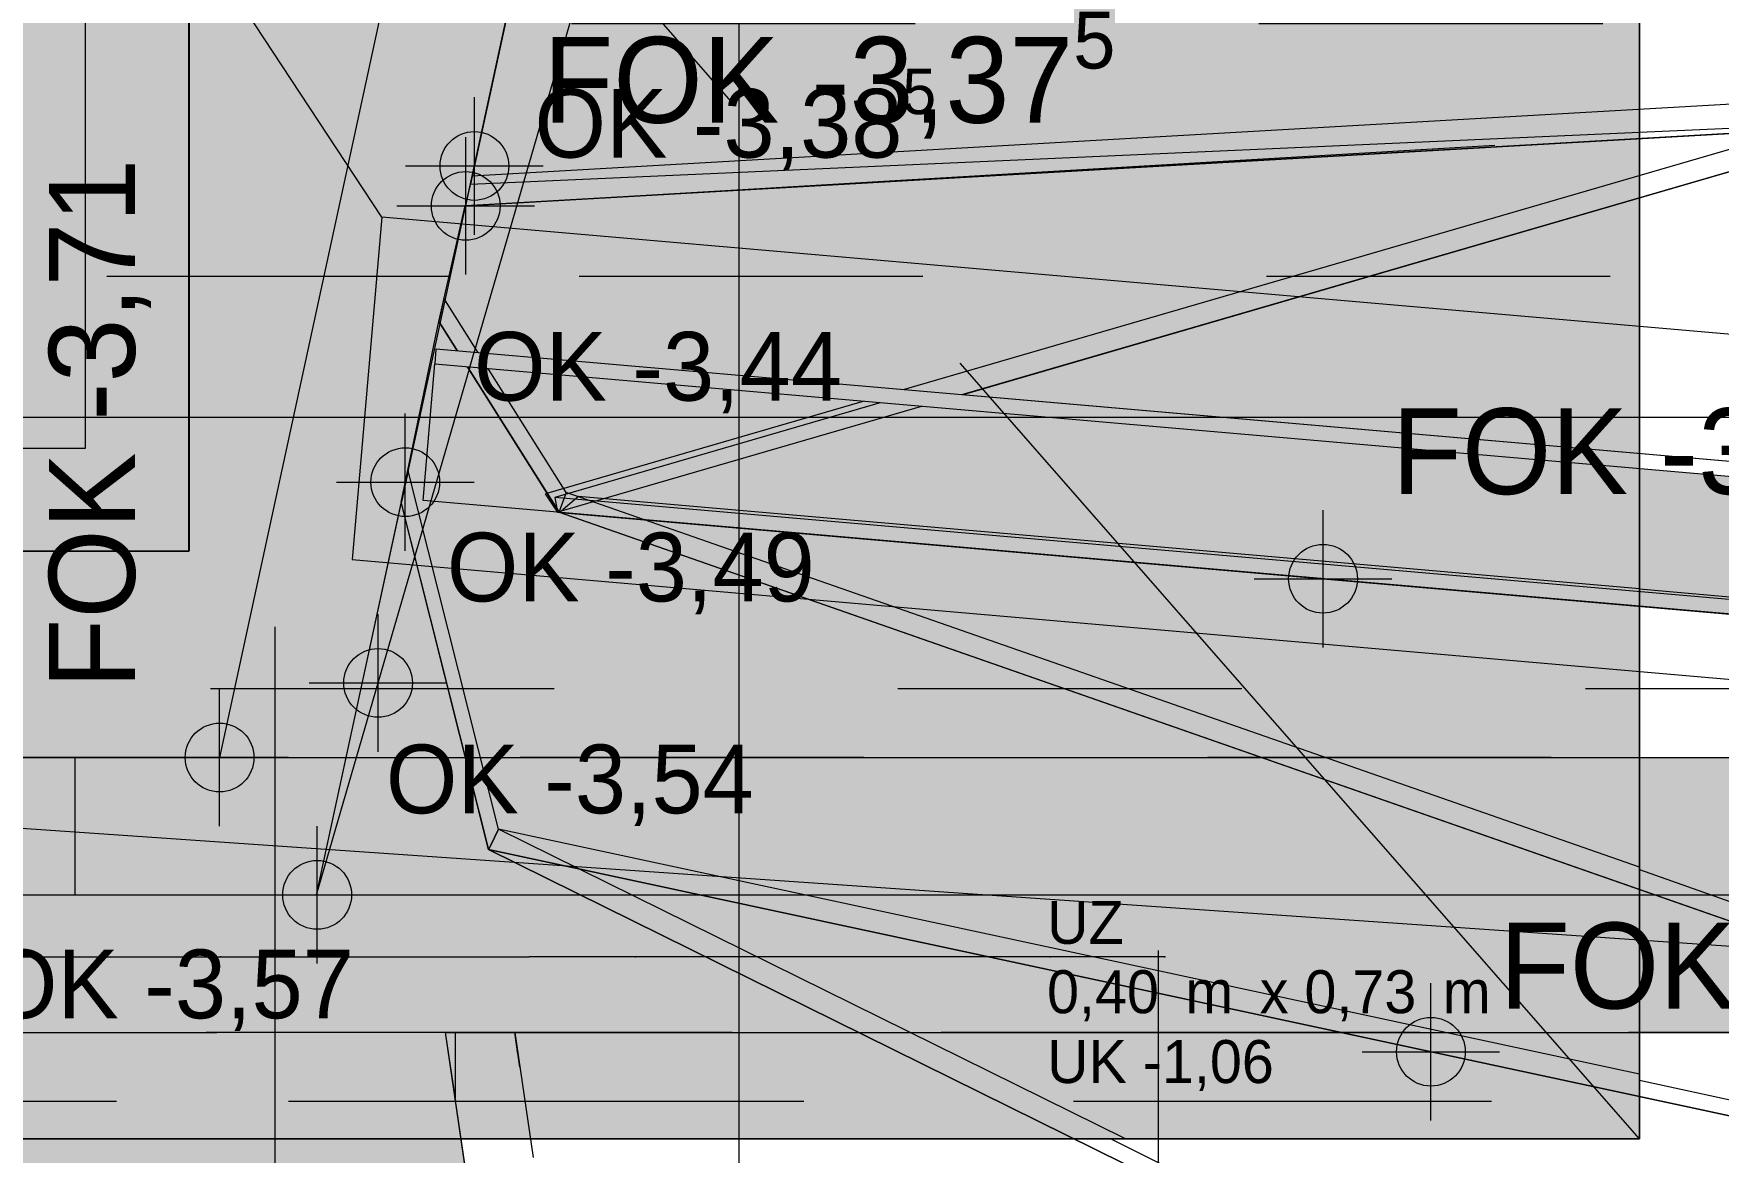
# Model space of a CAD drawing. Header units: metres. Extents: x -14 to 130, y -38 to 4.
# Drawn here: x 13.974 to 16.425, y -22.069 to -20.442 of the extents above; entities that cross this region are included whole.
import ezdxf

# ---------------------------------------------------------------- set-up
doc = ezdxf.new("R2010")
doc.units = ezdxf.units.M
doc.header["$MEASUREMENT"] = 0
doc.set_wipeout_variables(frame=1)
for name, pattern in [('Schnittlinie', [0.006, 0.003, -0.0015, 0, -0.0015]), ('Strichliert_1_-1', [2, 1, -1]), ('Strichlinie eng', [0.002, 0.0015, -0.0005]), ('Untersicht', [0.001, 0.0005, -0.0005]), ('Wipeout_Contour', [1, 0, -1])]:
    doc.linetypes.add(name, pattern=pattern)
for name, color, linetype in [('-1._KG PP_3_120 Wand Innen tragend', 7, 'Continuous'), ('-1._KG PP_3_210 Decke', 7, 'Continuous'), ('-1._KG PP_3_220 Bodenaufbau', 7, 'Continuous'), ('-1._KG PP_3_250 Träger Unterzug', 7, 'Continuous'), ('-1._KG PP_3_420 Rampe', 7, 'Continuous'), ('-1._KG PP_3_550 Fliesen', 7, 'Continuous'), ('-1._KG PP_3_570 Beschriftung 3D', 7, 'Continuous'), ('-1._KG PP_3_810 Raum', 7, 'Continuous'), ('-1._KG PP_3_815 Raumbegrenzung', 7, 'Continuous'), ('-1._KG PP_3_851 Marker Schnitt', 7, 'Continuous'), ('-1._KG PP_3_860 Marker Änderung bis 26mmtt', 7, 'Continuous'), ('-1._KG PP_3_945 Einreichplan Beschriftung', 7, 'Continuous'), ('-1._KG PP_3_950 Polierplan Bemaßung', 7, 'Continuous'), ('-1._KG PP_3_955 Polierplan Beschriftung', 7, 'Continuous'), ('-1._KG PP_3_Bemaßen_Sperrmaß 2D', 7, 'Continuous'), ('-1._KG PP_3_Gelände_Beschriftung Gelände', 7, 'Continuous'), ('-1._KG PP_3_Kataster Grenzpunkte_Grenzpunkt (GP) Hausecke_Kennzeichen', 7, 'Continuous'), ('-1._KG PP_3_Kataster Grundstücke_Grundstück', 7, 'Continuous')]:
    doc.layers.add(name, color=color, linetype=linetype)
doc.styles.add('ERSTELLTER_STIL_5', font='')
doc.styles.get('ERSTELLTER_STIL_5').set_extended_font_data('Eurostile')
doc.linetypes.add('GAS', pattern='A,0,[1,415_260415_PP_VA_1_2 -1 KG1.Shx,S=0.186508,R=0,X=0,Y=0],-26.5,0', length=26.5)
doc.linetypes.add('Wolke', pattern='A,0,[3,415_260415_PP_VA_1_2 -1 KG1.Shx,S=0.00023923,R=0,X=-3.85971e-06,Y=0.000734738],-0.03,0', length=0.03)

msp = doc.modelspace()

# ---------------------------------------------------------------- hatches: boundary and pattern name
at = {"layer": '-1._KG PP_3_120 Wand Innen tragend', "linetype": 'Continuous', "lineweight": 13, "true_color": 0x3f7f02}
for points in [[(14.4291, -21.495), (15.12, -18.3053), (15.12, -17.455), (14.2449, -21.495)], [(14.035, -21.495), (14.035, -21.695), (14.2016, -21.695), (14.2449, -21.495)], [(14.2449, -21.495), (14.2016, -21.695), (14.3858, -21.695)], [(14.2449, -21.495), (14.3858, -21.695), (14.4291, -21.495)]]:
    msp.add_hatch(color=76, dxfattribs=at).paths.add_polyline_path(points)
at = {"layer": '-1._KG PP_3_220 Bodenaufbau', "linetype": 'Continuous', "lineweight": 0, "true_color": 0x000000}
msp.add_hatch(color=18, dxfattribs=at).paths.add_polyline_path([(18.1035, -21.2301), (14.5578, -20.922), (14.5412, -21.1213), (18.0853, -21.4292)])
at = {"layer": '-1._KG PP_3_250 Träger Unterzug', "linetype": 'Continuous', "lineweight": 0, "true_color": 0x060c00}
msp.add_hatch(color=98, dxfattribs=at).paths.add_polyline_path([(12.865, -21.895), (12.865, -21.695), (13.745, -21.695), (13.745, -21.895), (18.5619, -21.895), (18.5619, -21.495), (12.5948, -21.495), (12.6532, -21.895)])
h = msp.add_hatch(color=98, dxfattribs=at)
h.paths.add_polyline_path([(12.865, -21.975), (12.865, -21.895), (12.6532, -21.895), (13.2326, -25.87), (15.1527, -25.87), (14.5732, -21.895), (13.745, -21.895), (13.745, -21.975)])
h.paths.add_polyline_path([(15.015, -25.7), (14.865, -25.7), (14.865, -25.55), (15.015, -25.55)], flags=0)
at = {"layer": '-1._KG PP_3_570 Beschriftung 3D', "linetype": 'Continuous', "lineweight": 0, "true_color": 0x191100}
h = msp.add_hatch(color=28, dxfattribs=at)
h.paths.add_polyline_path([(11.95, -16.095), (11.95, -20.295), (11.88, -20.295), (11.88, -21.195), (12.53, -21.195), (12.53, -21.125), (13.55, -21.125), (13.55, -21.195), (14.2, -21.195), (14.2, -20.295), (14.13, -20.295), (14.13, -16.095), (14.2, -16.095), (14.2, -15.195), (13.55, -15.195), (13.55, -15.265), (12.53, -15.265), (12.53, -15.195), (11.88, -15.195), (11.88, -16.095)])
h.paths.add_polyline_path([(11.96, -20.295), (11.96, -16.095), (12.03, -16.095), (12.03, -15.345), (12.53, -15.345), (12.53, -15.275), (13.55, -15.275), (13.55, -15.345), (14.05, -15.345), (14.05, -16.095), (14.12, -16.095), (14.12, -20.295), (14.05, -20.295), (14.05, -21.045), (13.55, -21.045), (13.55, -21.115), (12.53, -21.115), (12.53, -21.045), (12.03, -21.045), (12.03, -20.295)], flags=0)
at = {"layer": '-1._KG PP_3_Kataster Grenzpunkte_Grenzpunkt (GP) Hausecke_Kennzeichen', "linetype": 'Continuous', "lineweight": 0, "true_color": 0x000000}
for points in [[(14.6155, -20.6344), (14.6655, -20.6344), (14.6617, -20.6153), (14.6508, -20.5991), (14.6346, -20.5882), (14.6155, -20.5844)], [(14.6155, -20.6344), (14.5655, -20.6344), (14.5693, -20.6535), (14.5801, -20.6698), (14.5964, -20.6806), (14.6155, -20.6844)], [(14.6029, -20.6925), (14.6529, -20.6925), (14.6491, -20.6733), (14.6383, -20.6571), (14.6221, -20.6463), (14.6029, -20.6425)], [(14.6029, -20.6925), (14.5529, -20.6925), (14.5567, -20.7116), (14.5676, -20.7278), (14.5838, -20.7386), (14.6029, -20.7425)], [(14.515, -21.0944), (14.465, -21.0944), (14.4688, -21.1135), (14.4796, -21.1298), (14.4958, -21.1406), (14.515, -21.1444)], [(14.4754, -21.3865), (14.5254, -21.3865), (14.5216, -21.3673), (14.5107, -21.3511), (14.4945, -21.3403), (14.4754, -21.3365)], [(14.4754, -21.3865), (14.4254, -21.3865), (14.4292, -21.4056), (14.44, -21.4218), (14.4562, -21.4327), (14.4754, -21.4365)], [(14.2449, -21.495), (14.2449, -21.445), (14.2258, -21.4488), (14.2096, -21.4596), (14.1987, -21.4759), (14.1949, -21.495)], [(14.2449, -21.495), (14.2449, -21.545), (14.264, -21.5412), (14.2803, -21.5304), (14.2911, -21.5141), (14.2949, -21.495)], [(14.3868, -21.6948), (14.4368, -21.6948), (14.433, -21.6757), (14.4221, -21.6595), (14.4059, -21.6486), (14.3868, -21.6448)], [(14.3868, -21.6948), (14.3368, -21.6948), (14.3406, -21.714), (14.3514, -21.7302), (14.3676, -21.741), (14.3868, -21.7448)], [(16.0068, -21.9231), (16.0568, -21.9231), (16.0529, -21.9039), (16.0421, -21.8877), (16.0259, -21.8769), (16.0068, -21.8731)], [(16.0068, -21.9231), (15.9568, -21.9231), (15.9606, -21.9422), (15.9714, -21.9584), (15.9876, -21.9693), (16.0068, -21.9731)]]:
    msp.add_hatch(color=18, dxfattribs=at).paths.add_polyline_path(points)

# ---------------------------------------------------------------- linework, layer by layer
at = {"layer": '-1._KG PP_3_120 Wand Innen tragend', "color": 7, "linetype": 'Continuous', "lineweight": 18, "ltscale": 1000, "flags": 128}
for points in [[(15.12, -17.455), (14.2449, -21.495)], [(14.4291, -21.495), (15.12, -18.3053)], [(14.2449, -21.495), (14.035, -21.495)], [(14.035, -21.695), (14.035, -21.495)], [(14.3858, -21.695), (14.4291, -21.495)], [(14.035, -21.695), (14.3858, -21.695)]]:
    msp.add_lwpolyline(points, dxfattribs=at)
at = {"layer": '-1._KG PP_3_120 Wand Innen tragend', "color": 16, "linetype": 'Continuous', "lineweight": 13, "ltscale": 1000, "true_color": 0x7e0000, "flags": 128}
for points in [[(14.035, -21.495), (13.885, -21.495)], [(13.885, -21.695), (14.035, -21.695)]]:
    msp.add_lwpolyline(points, dxfattribs=at)
at = {"layer": '-1._KG PP_3_210 Decke', "color": 8, "linetype": 'Untersicht', "lineweight": 13, "ltscale": 1000, "flags": 128}
msp.add_lwpolyline([(0.1831, -14.47), (0.185, -14.9998), (0.185, -21.895), (3.305, -21.895), (3.305, -22.165), (4.905, -22.165), (4.905, -24.32), (7.875, -24.32), (7.875, -23.85), (9.87, -23.85), (9.87, -24.32), (13.0067, -24.32), (12.9484, -23.92), (12.865, -23.92), (12.865, -21.895), (18.7604, -21.895), (18.7621, -21.495), (18.7694, -20.4274), (14.6603, -20.4274), (15.32, -17.3819), (15.32, -14.87), (15.32, -14.47)], close=True, dxfattribs=at)
at = {"layer": '-1._KG PP_3_210 Decke', "color": 7, "linetype": 'Untersicht', "lineweight": 13, "ltscale": 1000, "true_color": 0xf4f4f4, "flags": 128}
msp.add_lwpolyline([(5.305, -21.495), (0.1844, -21.495), (0.1967, -31.38), (9.535, -31.38), (9.535, -30.88), (12.385, -30.88), (12.385, -29.98), (18.7258, -29.98), (18.7621, -21.495), (12.465, -21.495), (12.465, -24.32), (13.0067, -24.32), (13.2326, -25.87), (9.875, -25.87), (7.875, -25.87), (7.875, -23.92), (5.305, -23.92)], close=True, dxfattribs=at)
at = {"layer": '-1._KG PP_3_220 Bodenaufbau', "color": 7, "linetype": 'Continuous', "lineweight": 13, "ltscale": 1000, "flags": 128}
for points in [[(15.12, -8.955), (15.12, -17.455), (14.2449, -21.495)], [(14.6029, -20.6925), (15.1396, -18.215)], [(18.3697, -20.4937), (17.0418, -20.5527), (14.6029, -20.6925)], [(14.2449, -21.495), (12.1799, -21.495)]]:
    msp.add_lwpolyline(points, dxfattribs=at)
at = {"layer": '-1._KG PP_3_220 Bodenaufbau', "color": 7, "linetype": 'Continuous', "lineweight": 13, "ltscale": 1000, "true_color": 0xf4f4f4, "flags": 128}
for points in [[(16.7196, -20.5296), (14.719, -21.1112)], [(15.3249, -20.9673), (16.7239, -20.5605)], [(14.5712, -20.8265), (14.5652, -20.8545), (14.5648, -20.8563), (14.5639, -20.8605)], [(14.7491, -21.1092), (14.5712, -20.8265)], [(14.5088, -21.1237), (14.5639, -20.8605)], [(14.5639, -20.8605), (14.7386, -21.1381)], [(15.264, -20.962), (14.7323, -21.1165)], [(15.264, -20.962), (15.3096, -20.9659), (15.3142, -20.9663), (15.3249, -20.9673)], [(18.1054, -21.2089), (15.3249, -20.9673)], [(14.5194, -21.0781), (14.511, -21.1167), (14.5105, -21.1193), (14.5092, -21.1251)], [(14.6508, -21.5993), (14.5194, -21.0781)], [(14.7366, -21.1383), (14.7344, -21.1349), (14.7335, -21.1334), (14.719, -21.1112)], [(14.7323, -21.1165), (14.7355, -21.1328), (14.7359, -21.1345), (14.7366, -21.1383)], [(18.0872, -21.408), (14.7323, -21.1165)], [(14.7491, -21.1092), (14.7405, -21.133), (14.7399, -21.1345), (14.7386, -21.1381)], [(14.7668, -21.1154), (14.7446, -21.1344), (14.7432, -21.1357), (14.7398, -21.1386)], [(16.31, -21.6544), (14.7491, -21.1092)], [(16.31, -21.2495), (14.7668, -21.1154)], [(14.3858, -21.695), (14.5092, -21.1251)], [(14.6362, -21.6289), (14.5088, -21.1237)], [(14.5092, -21.1251), (14.6362, -21.6289)], [(14.7335, -21.1334), (14.7355, -21.1328)], [(14.7344, -21.1349), (14.7359, -21.1345)], [(18.3659, -21.4536), (18.0853, -21.4292), (14.7366, -21.1383)], [(14.7386, -21.1381), (18.0887, -22.3084)], [(14.7398, -21.1386), (18.3659, -21.4536)], [(18.0887, -22.3084), (14.7398, -21.1386)], [(16.31, -21.2495), (18.2937, -21.4255)], [(14.6362, -21.6289), (14.638, -21.6252), (14.6388, -21.6236), (14.6508, -21.5993)], [(14.6508, -21.5993), (14.6388, -21.6236), (14.638, -21.6252), (14.6362, -21.6289)], [(16.31, -21.9555), (14.6508, -21.5993)], [(15.5626, -22.05), (14.6508, -21.5993)], [(18.0884, -22.3699), (14.6362, -21.6289)], [(14.6362, -21.6289), (18.0884, -22.3699)], [(18.0843, -23.3333), (14.6362, -21.6289)], [(14.6362, -21.6289), (18.0843, -23.3333)], [(16.31, -21.658), (16.31, -21.6544)], [(16.31, -21.658), (18.0942, -22.2896)], [(13.1493, -21.695), (14.3858, -21.695)], [(16.31, -21.9642), (16.31, -21.9555)], [(16.31, -21.9642), (18.0913, -22.3508)], [(15.5414, -22.05), (18.0891, -23.3235)], [(15.5414, -22.05), (15.5626, -22.05)]]:
    msp.add_lwpolyline(points, dxfattribs=at)
at = {"layer": '-1._KG PP_3_250 Träger Unterzug', "color": 76, "linetype": 'GAS', "lineweight": 13, "ltscale": 1000, "true_color": 0x3f7f02}
msp.add_line((12.665, -21.695), (18.5619, -21.695), dxfattribs=at)
at = {"layer": '-1._KG PP_3_250 Träger Unterzug', "color": 76, "linetype": 'Continuous', "lineweight": 13, "ltscale": 1000, "true_color": 0x3f7f02, "flags": 128}
for points in [[(12.5948, -21.495), (18.5619, -21.495)], [(14.5732, -21.895), (18.5619, -21.895)], [(14.5732, -21.895), (15.1527, -25.87)]]:
    msp.add_lwpolyline(points, dxfattribs=at)
at = {"layer": '-1._KG PP_3_420 Rampe', "color": 7, "linetype": 'Continuous', "lineweight": 13, "ltscale": 1000, "true_color": 0xf4f4f4, "flags": 128}
for points in [[(16.7241, -20.5283), (14.6122, -20.6493)], [(14.6023, -20.6925), (16.6793, -20.5735)], [(16.6793, -20.5735), (14.7384, -21.1378)], [(14.6122, -20.6493), (14.6041, -20.6848), (14.6036, -20.6871), (14.6023, -20.6925)], [(14.5639, -20.8606), (14.6023, -20.6925)], [(14.7384, -21.1378), (14.5639, -20.8606)]]:
    msp.add_lwpolyline(points, dxfattribs=at)
at = {"layer": '-1._KG PP_3_550 Fliesen', "color": 21, "linetype": 'Untersicht', "lineweight": 13, "ltscale": 1000, "true_color": 0xe6aba4}
for p, q in [((15.61, -21.776), (15.61, -21.888)), ((15.61, -21.776), (15.61, -21.776)), ((13.945, -21.785), (14.2465, -21.7851)), ((14.2465, -21.7851), (14.548, -21.7852)), ((14.548, -21.7852), (14.695, -21.7852)), ((14.695, -21.7852), (14.695, -21.7852)), ((14.85, -21.7852), (14.695, -21.7852)), ((14.695, -21.7852), (14.695, -21.7852)), ((15.1515, -21.7852), (14.85, -21.7852)), ((15.453, -21.7852), (15.1515, -21.7852)), ((15.62, -21.7852), (15.453, -21.7852)), ((15.61, -21.888), (15.61, -22.1895))]:
    msp.add_line(p, q, dxfattribs=at)
for p in [(14.2465, -21.7851), (14.85, -21.7852), (15.453, -21.7852), (15.62, -21.7852)]:
    msp.add_point(p, dxfattribs=at)
at = {"layer": '-1._KG PP_3_570 Beschriftung 3D', "color": 40, "linetype": 'Continuous', "lineweight": 0, "ltscale": 1000, "true_color": 0xffb300, "flags": 128}
for points in [[(14.05, -21.045), (14.05, -20.295)], [(14.2, -20.295), (14.2, -21.195)], [(14.2004, -20.295), (14.2004, -21.195)], [(13.55, -21.045), (14.05, -21.045)], [(14.2, -21.195), (13.55, -21.195)]]:
    msp.add_lwpolyline(points, dxfattribs=at)
at = {"layer": '-1._KG PP_3_810 Raum', "color": 5, "linetype": 'Continuous', "lineweight": 0, "ltscale": 1000, "flags": 128}
msp.add_lwpolyline([(11.88, -15.195), (11.88, -21.195), (14.2, -21.195), (14.2, -15.195)], close=True, dxfattribs=at)
at = {"layer": '-1._KG PP_3_815 Raumbegrenzung', "color": 5, "linetype": 'Continuous', "lineweight": 0, "ltscale": 1000, "flags": 128}
msp.add_lwpolyline([(11.88, -21.195), (11.88, -15.195), (14.2, -15.195), (14.2, -21.195)], close=True, dxfattribs=at)
at = {"layer": '-1._KG PP_3_851 Marker Schnitt', "color": 7, "linetype": 'Schnittlinie', "lineweight": 13, "ltscale": 1000}
msp.add_line((14.325, 3.0949), (14.325, -35.645), dxfattribs=at)
at = {"layer": '-1._KG PP_3_860 Marker Änderung bis 26mmtt', "color": 7, "linetype": 'Continuous', "lineweight": 13, "ltscale": 1000}
msp.add_line((14.4808, -20.7089), (14.2342, -20.3337), dxfattribs=at)
at = {"layer": '-1._KG PP_3_860 Marker Änderung bis 26mmtt', "color": 200, "linetype": 'Wolke', "lineweight": 13, "ltscale": 1000, "true_color": 0xd600ff}
msp.add_line((14.4808, -20.7089), (14.4376, -21.207), dxfattribs=at)
at = {"layer": '-1._KG PP_3_955 Polierplan Beschriftung', "color": 7, "linetype": 'Strichlinie eng', "lineweight": 13, "ltscale": 1000}
msp.add_line((14.6023, -20.6925), (16.7363, -20.5663), dxfattribs=at)
at = {"layer": '-1._KG PP_3_Gelände_Beschriftung Gelände', "color": 7, "linetype": 'Continuous', "lineweight": 13, "ltscale": 1000, "true_color": 0xf4f4f4, "flags": 128}
msp.add_lwpolyline([(18.3059, -20.4966), (18.318, -18.215), (15.1396, -18.215), (14.6098, -20.6607)], close=True, dxfattribs=at)
at = {"layer": '-1._KG PP_3_Gelände_Beschriftung Gelände', "color": 7, "linetype": 'Continuous', "lineweight": 18, "ltscale": 1000, "flags": 128}
for points in [[(16.31, -22.05), (9.31, -22.05)], [(9.31, -22.05), (16.31, -22.05)]]:
    msp.add_lwpolyline(points, dxfattribs=at)
at = {"layer": '-1._KG PP_3_Kataster Grenzpunkte_Grenzpunkt (GP) Hausecke_Kennzeichen', "color": 7, "linetype": 'Continuous', "lineweight": 13, "ltscale": 1000}
for p, q in [((14.6155, -20.7344), (14.6155, -20.5344)), ((14.6029, -20.7925), (14.6029, -20.5925)), ((14.5155, -20.6344), (14.7155, -20.6344)), ((14.5029, -20.6925), (14.7029, -20.6925)), ((14.515, -21.1944), (14.515, -20.9944)), ((14.4754, -21.4865), (14.4754, -21.2865)), ((14.3754, -21.3865), (14.5754, -21.3865)), ((14.2449, -21.595), (14.2449, -21.395)), ((14.3449, -21.495), (14.1449, -21.495)), ((14.3868, -21.7948), (14.3868, -21.5948)), ((14.2868, -21.6948), (14.4868, -21.6948)), ((16.0068, -22.0231), (16.0068, -21.8231)), ((15.9068, -21.9231), (16.1068, -21.9231))]:
    msp.add_line(p, q, dxfattribs=at)
at = {"layer": '-1._KG PP_3_Kataster Grenzpunkte_Grenzpunkt (GP) Hausecke_Kennzeichen', "color": 7, "linetype": 'Strichliert_1_-1', "lineweight": 13, "ltscale": 1000}
msp.add_line((18.2537, -21.8948), (11.0572, -21.3978), dxfattribs=at)
at = {"layer": '-1._KG PP_3_Kataster Grenzpunkte_Grenzpunkt (GP) Hausecke_Kennzeichen', "color": 7, "linetype": 'Continuous', "lineweight": 13, "ltscale": 1000}
for centre in [(14.6155, -20.6344), (14.6029, -20.6925), (14.4754, -21.3865), (14.2449, -21.495), (14.3868, -21.6948), (16.0068, -21.9231)]:
    msp.add_circle(centre, 0.05, dxfattribs=at)
at = {"layer": '-1._KG PP_3_Kataster Grundstücke_Grundstück', "color": 30, "linetype": 'Untersicht', "lineweight": 13, "ltscale": 1000, "true_color": 0xff6400, "flags": 128}
for points in [[(14.5807, -20.795), (11.765, -20.795), (11.765, -23.22), (6.0051, -23.22), (6.0051, -20.795), (0.8535, -20.795)], [(10.27, -23.92), (12.465, -23.92), (12.465, -21.995), (14.5878, -21.995), (14.5878, -21.895), (12.5948, -21.895), (12.5948, -21.495), (18.3632, -21.495), (18.3677, -20.795)], [(18.2677, -20.795), (14.5807, -20.795)], [(12.965, -23.92), (14.9695, -23.92), (14.6743, -21.895), (12.965, -21.895)], [(14.6743, -21.895), (14.5732, -21.895), (14.8684, -23.92)], [(14.9674, -23.9056), (14.6743, -21.895)]]:
    msp.add_lwpolyline(points, dxfattribs=at)
for points in [[(12.5948, -21.995), (18.3632, -21.995), (18.3632, -21.395), (12.5948, -21.395)], [(14.5732, -21.895), (14.5878, -21.995), (18.0906, -21.995), (18.0906, -21.895)], [(17.9906, -21.895), (14.6743, -21.895), (14.9674, -23.9056), (14.8684, -23.92), (15.4635, -28.0023), (15.4924, -28.2002), (15.6935, -29.58), (17.9575, -29.58)]]:
    msp.add_lwpolyline(points, close=True, dxfattribs=at)

# ---------------------------------------------------------------- texts
at = {"layer": '-1._KG PP_3_945 Einreichplan Beschriftung', "color": 7, "linetype": 'Continuous', "lineweight": 13, "char_height": 0.0625, "attachment_point": 1, "style": 'ERSTELLTER_STIL_5'}
for s, insert in [('\\A1;{\\pql;\\pt0,1;\\fEurostile|b0|i0|c0|p0;\\W1.000000;UZ\\fEurostile|b0|i0|c0|p0;\\W1.000000;\\A1{\\H.66x;\\S^  ;}\\fEurostile|b0|i0|c0|p0;\\W1.000000;\\fEurostile|b0|i0|c0|p0;\\W1.000000;\\A1{\\H.66x;\\S^  ;}\\fEurostile|b0|i0|c0|p0;\\W1.000000;\\fEurostile|b0|i0|c0|p0;\\W1.000000;\\fEurostile|b0|i0|c0|p0;\\W1.000000;\\fEurostile|b0|i0|c0|p0;\\W1.000000;\\fEurostile|b0|i0|c0|p0;\\W1.000000;\\fEurostile|b0|i0|c0|p0;\\W1.000000;\\fEurostile|b0|i0|c0|p0;\\W1.000000;\\A1{\\H.66x;\\S^  ;}\\fEurostile|b0|i0|c0|p0;\\W1.000000;\\fEurostile|b0|i0|c0|p0;\\W1.000000;\\A1{\\H.66x;\\S^  ;}\\fEurostile|b0|i0|c0|p0;\\W1.000000;\\fEurostile|b0|i0|c0|p0;\\W1.000000;\\fEurostile|b0|i0|c0|p0;\\W1.000000;\\fEurostile|b0|i0|c0|p0;\\W1.000000;\\fEurostile|b0|i0|c0|p0;\\W1.000000;\\fEurostile|b0|i0|c0|p0;\\W1.000000;\\fEurostile|b0|i0|c0|p0;\\W1.000000;\\A1{\\H.66x;\\S^  ;}\\fEurostile|b0|i0|c0|p0;\\W1.000000;\\fEurostile|b0|i0|c0|p0;\\W1.000000;\\A1{\\H.66x;\\S^  ;}\\fEurostile|b0|i0|c0|p0;\\W1.000000;\\fEurostile|b0|i0|c0|p0;\\W1.000000;\\fEurostile|b0|i0|c0|p0;\\W1.000000;\\fEurostile|b0|i0|c0|p0;\\W1.000000;\\fEurostile|b0|i0|c0|p0;\\W1.000000;\\fEurostile|b0|i0|c0|p0;\\W1.000000;\\fEurostile|b0|i0|c0|p0;\\W1.000000;\\A1{\\H.66x;\\S^  ;}\\fEurostile|b0|i0|c0|p0;\\W1.000000;\\fEurostile|b0|i0|c0|p0;\\W1.000000;\\A1{\\H.66x;\\S^  ;}\\fEurostile|b0|i0|c0|p0;\\W1.000000;\\fEurostile|b0|i0|c0|p0;\\W1.000000;\\fEurostile|b0|i0|c0|p0;\\W1.000000;\\fEurostile|b0|i0|c0|p0;\\W1.000000;\\fEurostile|b0|i0|c0|p0;\\W1.000000;\\fEurostile|b0|i0|c0|p0;\\W1.000000;\\fEurostile|b0|i0|c0|p0;\\W1.000000;\\A1{\\H.66x;\\S^  ;}\\fEurostile|b0|i0|c0|p0;\\W1.000000;\\fEurostile|b0|i0|c0|p0;\\W1.000000;\\A1{\\H.66x;\\S^  ;}\\fEurostile|b0|i0|c0|p0;\\W1.000000;\\fEurostile|b0|i0|c0|p0;\\W1.000000;\\fEurostile|b0|i0|c0|p0;\\W1.000000;\\fEurostile|b0|i0|c0|p0;\\W1.000000;\\fEurostile|b0|i0|c0|p0;\\W1.000000;\\fEurostile|b0|i0|c0|p0;\\W1.000000;\\fEurostile|b0|i0|c0|p0;\\W1.000000;\\A1{\\H.66x;\\S^  ;}\\fEurostile|b0|i0|c0|p0;\\W1.000000;}', (15.4485, -21.7036)), ('\\A1;{\\pql;\\pt0,1;\\fEurostile|b0|i0|c0|p0;\\W1.000000;0,40\\fEurostile|b0|i0|c0|p0;\\W1.000000;\\A1{\\H.66x;\\S^  ;}\\fEurostile|b0|i0|c0|p0;\\W1.000000; m\\fEurostile|b0|i0|c0|p0;\\W1.000000;\\A1{\\H.66x;\\S^  ;}\\fEurostile|b0|i0|c0|p0;\\W1.000000; x \\fEurostile|b0|i0|c0|p0;\\W1.000000;\\fEurostile|b0|i0|c0|p0;\\W1.000000;\\fEurostile|b0|i0|c0|p0;\\W1.000000;\\fEurostile|b0|i0|c0|p0;\\W1.000000;\\fEurostile|b0|i0|c0|p0;\\W1.000000;0,73\\fEurostile|b0|i0|c0|p0;\\W1.000000;\\A1{\\H.66x;\\S^  ;}\\fEurostile|b0|i0|c0|p0;\\W1.000000; m\\fEurostile|b0|i0|c0|p0;\\W1.000000;\\A1{\\H.66x;\\S^  ;}\\fEurostile|b0|i0|c0|p0;\\W1.000000;\\fEurostile|b0|i0|c0|p0;\\W1.000000;\\fEurostile|b0|i0|c0|p0;\\W1.000000;\\fEurostile|b0|i0|c0|p0;\\W1.000000;\\fEurostile|b0|i0|c0|p0;\\W1.000000;\\fEurostile|b0|i0|c0|p0;\\W1.000000;\\fEurostile|b0|i0|c0|p0;\\W1.000000;\\A1{\\H.66x;\\S^  ;}\\fEurostile|b0|i0|c0|p0;\\W1.000000;\\fEurostile|b0|i0|c0|p0;\\W1.000000;\\A1{\\H.66x;\\S^  ;}\\fEurostile|b0|i0|c0|p0;\\W1.000000;\\fEurostile|b0|i0|c0|p0;\\W1.000000;\\fEurostile|b0|i0|c0|p0;\\W1.000000;\\fEurostile|b0|i0|c0|p0;\\W1.000000;\\fEurostile|b0|i0|c0|p0;\\W1.000000;\\fEurostile|b0|i0|c0|p0;\\W1.000000;\\fEurostile|b0|i0|c0|p0;\\W1.000000;\\A1{\\H.66x;\\S^  ;}\\fEurostile|b0|i0|c0|p0;\\W1.000000;\\fEurostile|b0|i0|c0|p0;\\W1.000000;\\A1{\\H.66x;\\S^  ;}\\fEurostile|b0|i0|c0|p0;\\W1.000000;\\fEurostile|b0|i0|c0|p0;\\W1.000000;\\fEurostile|b0|i0|c0|p0;\\W1.000000;\\fEurostile|b0|i0|c0|p0;\\W1.000000;\\fEurostile|b0|i0|c0|p0;\\W1.000000;\\fEurostile|b0|i0|c0|p0;\\W1.000000;\\fEurostile|b0|i0|c0|p0;\\W1.000000;\\A1{\\H.66x;\\S^  ;}\\fEurostile|b0|i0|c0|p0;\\W1.000000;\\fEurostile|b0|i0|c0|p0;\\W1.000000;\\A1{\\H.66x;\\S^  ;}\\fEurostile|b0|i0|c0|p0;\\W1.000000;\\fEurostile|b0|i0|c0|p0;\\W1.000000;\\fEurostile|b0|i0|c0|p0;\\W1.000000;\\fEurostile|b0|i0|c0|p0;\\W1.000000;\\fEurostile|b0|i0|c0|p0;\\W1.000000;\\fEurostile|b0|i0|c0|p0;\\W1.000000;\\fEurostile|b0|i0|c0|p0;\\W1.000000;\\A1{\\H.66x;\\S^  ;}\\fEurostile|b0|i0|c0|p0;\\W1.000000;}', (15.4485, -21.8045)), ('\\A1;{\\pql;\\fEurostile|b0|i0|c0|p0;\\W1.000000;UK\\fEurostile|b0|i0|c0|p0;\\W1.000000; \\fEurostile|b0|i0|c0|p0;\\W1.000000;-1,06}', (15.4485, -21.9061))]:
    msp.add_mtext(s, dxfattribs=dict(at, insert=insert))
at = {"layer": '-1._KG PP_3_950 Polierplan Bemaßung', "color": 6, "linetype": 'Continuous', "lineweight": 13, "true_color": 0xfb02fe, "insert": (14.1449, -21.395), "char_height": 0.125, "width": 0.799165, "attachment_point": 7, "rotation": 90, "style": 'ERSTELLTER_STIL_5'}
msp.add_mtext('\\A1;{\\pql;\\fEurostile|b0|i0|c0|p0;\\W1.000000;FOK -3,71}', dxfattribs=at)
at = {"layer": '-1._KG PP_3_950 Polierplan Bemaßung', "color": 7, "linetype": 'Continuous', "lineweight": 13, "char_height": 0.1, "width": 0.564551, "attachment_point": 7, "style": 'ERSTELLTER_STIL_5'}
for s, insert in [('\\A1;{\\pql;\\fEurostile|b0|i0|c0|p0;\\W1.000000;OK -3,54}', (14.4868, -21.5948)), ('\\A1;{\\pql;\\fEurostile|b0|i0|c0|p0;\\W1.000000;OK -3,57}', (13.905, -21.893))]:
    msp.add_mtext(s, dxfattribs=dict(at, insert=insert))
at = {"layer": '-1._KG PP_3_Kataster Grenzpunkte_Grenzpunkt (GP) Hausecke_Kennzeichen', "color": 6, "linetype": 'Continuous', "lineweight": 13, "true_color": 0xfb02fe, "char_height": 0.125, "attachment_point": 7, "style": 'ERSTELLTER_STIL_5'}
for s, insert in [('\\A1;{\\pql;\\fEurostile|b0|i0|c0|p0;\\W1.000000;FOK -3,37\\fEurostile|b0|i0|c0|p0;\\W1.000000;\\A1{\\H.66x;\\S5^  ;}}', (14.7155, -20.6081)), ('\\A1;{\\pql;\\fEurostile|b0|i0|c0|p0;\\W1.000000;FOK -3,51\\fEurostile|b0|i0|c0|p0;\\W1.000000;\\A1{\\H.66x;\\S5^  ;}}', (16.1068, -21.8967))]:
    msp.add_mtext(s, dxfattribs=dict(at, insert=insert))
at = {"layer": '-1._KG PP_3_Kataster Grenzpunkte_Grenzpunkt (GP) Hausecke_Kennzeichen', "color": 7, "linetype": 'Continuous', "lineweight": 13, "insert": (14.7029, -20.6514), "char_height": 0.1, "attachment_point": 7, "style": 'ERSTELLTER_STIL_5'}
msp.add_mtext('\\A1;{\\pql;\\fEurostile|b0|i0|c0|p0;\\W1.000000;OK -3,38\\fEurostile|b0|i0|c0|p0;\\W1.000000;\\A1{\\H.66x;\\S5^  ;}}', dxfattribs=at)

# ---------------------------------------------------------------- next in the draw order: wipeouts: each hides what was drawn before it
at = {"color": 254, "linetype": 'Wipeout_Contour', "lineweight": 0, "ltscale": 106.786384}
msp.add_wipeout([(14.5578, -20.922), (18.1035, -21.2301), (18.1054, -21.2089), (14.5596, -20.9008)], dxfattribs=at).dxf.layer = '-1._KG PP_3_220 Bodenaufbau'

# ---------------------------------------------------------------- next in the draw order: hatches: boundary and pattern name
at = {"layer": '-1._KG PP_3_Gelände_Beschriftung Gelände', "linetype": 'Continuous', "lineweight": 0, "true_color": 0x0f1f00}
msp.add_hatch(color=88, dxfattribs=at).paths.add_polyline_path([(9.31, -22.05), (16.31, -22.05), (16.31, -14.05), (9.31, -14.05)])
at = {"layer": '-1._KG PP_3_Kataster Grenzpunkte_Grenzpunkt (GP) Hausecke_Kennzeichen', "linetype": 'Continuous', "lineweight": 0, "true_color": 0x000000}
for points in [[(14.515, -21.0944), (14.565, -21.0944), (14.5612, -21.0753), (14.5503, -21.059), (14.5341, -21.0482), (14.515, -21.0444)], [(15.8499, -21.235), (15.8999, -21.235), (15.8961, -21.2159), (15.8852, -21.1997), (15.869, -21.1888), (15.8499, -21.185)], [(15.8499, -21.235), (15.7999, -21.235), (15.8037, -21.2541), (15.8145, -21.2704), (15.8308, -21.2812), (15.8499, -21.285)]]:
    msp.add_hatch(color=18, dxfattribs=at).paths.add_polyline_path(points)

# ---------------------------------------------------------------- next in the draw order: linework, layer by layer
at = {"layer": '-1._KG PP_3_220 Bodenaufbau', "color": 7, "linetype": 'Continuous', "lineweight": 18, "ltscale": 1000, "flags": 128}
for points in [[(14.5596, -20.9008), (14.5578, -20.922)], [(18.1054, -21.2089), (14.5596, -20.9008)], [(14.5412, -21.1213), (14.5578, -20.922)], [(14.5578, -20.922), (18.1035, -21.2301)], [(18.0853, -21.4292), (14.5412, -21.1213)]]:
    msp.add_lwpolyline(points, dxfattribs=at)
at = {"layer": '-1._KG PP_3_420 Rampe', "color": 7, "linetype": 'Continuous', "lineweight": 13, "ltscale": 1000}
msp.add_line((14.3858, -21.6948), (15.9517, -16.3065), dxfattribs=at)
at = {"layer": '-1._KG PP_3_860 Marker Änderung bis 26mmtt', "color": 200, "linetype": 'Wolke', "lineweight": 13, "ltscale": 1000, "true_color": 0xd600ff}
for p, q in [((18.2541, -21.0368), (14.4808, -20.7089)), ((14.4376, -21.207), (18.2108, -21.5349))]:
    msp.add_line(p, q, dxfattribs=at)
at = {"layer": '-1._KG PP_3_955 Polierplan Beschriftung', "color": 7, "linetype": 'Strichlinie eng', "lineweight": 13, "ltscale": 1000}
msp.add_arc((10.7242, -20.7916), 6, 333.58651, 358.34594, dxfattribs=at)
at = {"layer": '-1._KG PP_3_Bemaßen_Sperrmaß 2D', "color": 5, "linetype": 'GAS', "lineweight": 0, "ltscale": 1000}
for p, q in [((15, 3), (15, -36)), ((-1.5, -21), (21, -21))]:
    msp.add_line(p, q, dxfattribs=at)
at = {"layer": '-1._KG PP_3_Gelände_Beschriftung Gelände', "color": 76, "linetype": 'Strichlinie eng', "lineweight": 13, "ltscale": 1000, "true_color": 0x3f7f02, "flags": 128}
msp.add_lwpolyline([(16.31, -22.05), (9.31, -14.05)], dxfattribs=at)
at = {"layer": '-1._KG PP_3_Gelände_Beschriftung Gelände', "color": 7, "linetype": 'Continuous', "lineweight": 18, "ltscale": 1000, "flags": 128}
for points in [[(16.31, -14.05), (16.31, -22.05)], [(16.31, -22.05), (16.31, -14.05)]]:
    msp.add_lwpolyline(points, dxfattribs=at)
at = {"layer": '-1._KG PP_3_Kataster Grenzpunkte_Grenzpunkt (GP) Hausecke_Kennzeichen', "color": 7, "linetype": 'Continuous', "lineweight": 13, "ltscale": 1000}
for p, q in [((14.415, -21.0944), (14.615, -21.0944)), ((15.8499, -21.335), (15.8499, -21.135)), ((15.7499, -21.235), (15.9499, -21.235))]:
    msp.add_line(p, q, dxfattribs=at)
for centre in [(14.515, -21.0944), (15.8499, -21.235)]:
    msp.add_circle(centre, 0.05, dxfattribs=at)

# ---------------------------------------------------------------- next in the draw order: texts
at = {"layer": '-1._KG PP_3_950 Polierplan Bemaßung', "color": 7, "linetype": 'Continuous', "lineweight": 13, "char_height": 0.1, "width": 0.564551, "attachment_point": 7, "style": 'ERSTELLTER_STIL_5'}
for s, insert in [('\\A1;{\\pql;\\fEurostile|b0|i0|c0|p0;\\W1.000000;OK -3,44}', (14.615, -20.9944)), ('\\A1;{\\pql;\\fEurostile|b0|i0|c0|p0;\\W1.000000;OK -3,49}', (14.5754, -21.2865))]:
    msp.add_mtext(s, dxfattribs=dict(at, insert=insert))
at = {"layer": '-1._KG PP_3_950 Polierplan Bemaßung', "color": 6, "linetype": 'Continuous', "lineweight": 13, "true_color": 0xfb02fe, "insert": (15.9499, -21.135), "char_height": 0.125, "width": 0.799165, "attachment_point": 7, "style": 'ERSTELLTER_STIL_5'}
msp.add_mtext('\\A1;{\\pql;\\fEurostile|b0|i0|c0|p0;\\W1.000000;FOK -3,44}', dxfattribs=at)

doc.saveas('drawing.dxf')
